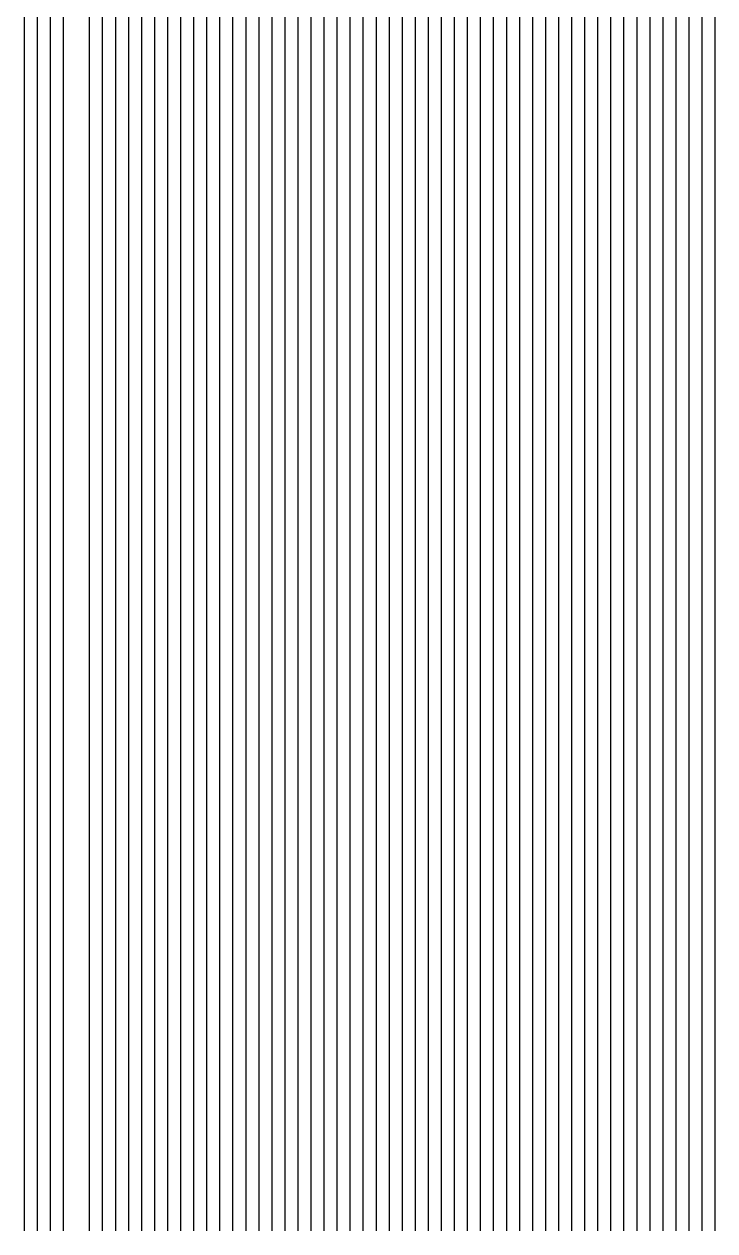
# Model space of a CAD drawing. Header units: millimetres. Extents: x -106 to 66, y -32 to 42.
# Drawn here: x -52.2 to -41.6, y -32.2 to -13.68 of the extents above; entities that cross this region are included whole.
import ezdxf

# ---------------------------------------------------------------- set-up
doc = ezdxf.new("R2010")
doc.units = ezdxf.units.MM
doc.layers.add('默认', color=18, linetype='Continuous', true_color=0x000000)

msp = doc.modelspace()

# ---------------------------------------------------------------- linework, layer by layer
at = {"layer": '默认'}
for points in [[(-49.4, 42.394), (-49.4, 6.867), (-49.4, -32.2)], [(-49.2, 42.394), (-49.2, -32.2)], [(-49, 42.394), (-49, -32.2)], [(-48.8, 42.394), (-48.8, -32.2)], [(-48.6, 42.394), (-48.6, -32.2)], [(-48.4, 42.394), (-48.4, -32.2)], [(-48.2, 42.394), (-48.2, -32.2)], [(-48, 42.394), (-48, -32.2)], [(-47.8, 42.394), (-47.8, -32.2)], [(-47.6, 42.394), (-47.6, -32.2)], [(-47.4, 42.394), (-47.4, -32.2)], [(-47.2, 42.394), (-47.2, -32.2)], [(-47, 42.394), (-47, -32.2)], [(-46.8, 42.394), (-46.8, -32.2)], [(-46.6, 42.394), (-46.6, -32.2)], [(-46.4, 42.394), (-46.4, -32.2)], [(-46.4, 42.394), (-46.4, -32.2)], [(-46.2, 42.394), (-46.2, -32.2)], [(-46.2, 42.394), (-46.2, -32.2)], [(-46, 42.394), (-46, -32.2)], [(-46, 42.394), (-46, -32.2)], [(-45.8, 42.394), (-45.8, -32.2)], [(-45.8, 42.394), (-45.8, -32.2)], [(-45.6, 42.394), (-45.6, -32.2)], [(-45.6, 42.394), (-45.6, -32.2)], [(-45.4, 42.394), (-45.4, -32.2)], [(-45.4, 42.394), (-45.4, -32.2)], [(-45.2, 42.394), (-45.2, -32.2)], [(-45.2, 42.394), (-45.2, -32.2)], [(-45, 42.394), (-45, -32.2)], [(-45, 42.394), (-45, -32.2)], [(-44.8, 42.394), (-44.8, -32.2)], [(-44.8, 42.394), (-44.8, -32.2)], [(-44.6, 42.394), (-44.6, -32.2)], [(-44.6, 42.394), (-44.6, -32.2)], [(-44.4, 42.394), (-44.4, -32.2)], [(-44.4, 42.394), (-44.4, -32.2)], [(-44.2, 42.394), (-44.2, -32.2)], [(-44.2, 42.394), (-44.2, -32.2)], [(-44, 42.394), (-44, -32.2)], [(-44, 42.394), (-44, -32.2)], [(-44, 42.394), (-44, -32.2)], [(-43.8, 42.394), (-43.8, -32.2)], [(-43.8, 42.394), (-43.8, -32.2)], [(-43.8, 42.394), (-43.8, -32.2)], [(-43.6, 42.394), (-43.6, -32.2)], [(-43.6, 42.394), (-43.6, -32.2)], [(-43.6, 42.394), (-43.6, -32.2)], [(-43.4, 42.394), (-43.4, -32.2)], [(-43.4, 42.394), (-43.4, -32.2)], [(-43.4, 42.394), (-43.4, -32.2)], [(-43.2, 42.394), (-43.2, -32.2)], [(-43.2, 42.394), (-43.2, -32.2)], [(-43.2, 42.394), (-43.2, -32.2)], [(-43, 42.394), (-43, -32.2)], [(-43, 42.394), (-43, -32.2)], [(-43, 42.394), (-43, -32.2)], [(-42.8, 42.394), (-42.8, -32.2)], [(-42.8, 42.394), (-42.8, -32.2)], [(-42.8, 42.394), (-42.8, -32.2)], [(-42.6, 42.394), (-42.6, -32.2)], [(-42.6, 42.394), (-42.6, -32.2)], [(-42.6, 42.394), (-42.6, -32.2)], [(-42.4, 42.394), (-42.4, -32.2)], [(-42.4, 42.394), (-42.4, -32.2)], [(-42.4, 42.394), (-42.4, -32.2)], [(-42.2, 42.394), (-42.2, -32.2)], [(-42.2, 42.394), (-42.2, -32.2)], [(-42.2, 42.394), (-42.2, -32.2)], [(-42, 42.394), (-42, -32.2)], [(-42, 42.394), (-42, -32.2)], [(-42, 42.394), (-42, -32.2)], [(-41.8, 42.394), (-41.8, -32.2)], [(-41.8, 42.394), (-41.8, -32.2)], [(-41.8, 42.394), (-41.8, -32.2)], [(-41.8, 42.394), (-41.8, -32.2)], [(-41.6, 42.394), (-41.6, -32.2)], [(-41.6, 42.394), (-41.6, -32.2)], [(-41.6, 42.394), (-41.6, -32.2)], [(-41.6, 42.394), (-41.6, -32.2)], [(-42, 6.485), (-42, -32.2)], [(-44.2, 6.295), (-44.2, -32.2)], [(-46.8, 5.432), (-46.8, -32.2)], [(-44.4, 5.465), (-44.4, -32.2)], [(-42.2, 5.536), (-42.2, -32.2)], [(-49.6, 4.975), (-49.6, -32.2)], [(-47, 4.951), (-47, -32.2)], [(-44.6, 4.951), (-44.6, -32.2)], [(-42.4, 4.907), (-42.4, -32.2)], [(-49.8, 4.539), (-49.8, -32.2)], [(-47.2, 4.553), (-47.2, -32.2)], [(-44.8, 4.497), (-44.8, -32.2)], [(-42.6, 4.338), (-42.6, -32.2)], [(-50, 4.195), (-50, -32.2)], [(-47.4, 4.189), (-47.4, -32.2)], [(-50.2, 3.894), (-50.2, -32.2)], [(-45, 4.067), (-45, -32.2)], [(-47.6, 3.844), (-47.6, -32.2)], [(-42.8, 3.81), (-42.8, -32.2)], [(-50.4, 3.63), (-50.4, -32.2)], [(-45.2, 3.655), (-45.2, -32.2)], [(-50.6, 3.398), (-50.6, -32.2)], [(-47.8, 3.507), (-47.8, -32.2)], [(-50.8, 3.184), (-50.8, -32.2)], [(-48, 3.178), (-48, -32.2)], [(-45.4, 3.263), (-45.4, -32.2)], [(-43, 3.325), (-43, -32.2)], [(-51, 2.976), (-51, -32.2)], [(-48.2, 2.857), (-48.2, -32.2)], [(-45.6, 2.89), (-45.6, -32.2)], [(-43.2, 2.877), (-43.2, -32.2)], [(-51.2, 2.769), (-51.2, -32.2)], [(-48.4, 2.545), (-48.4, -32.2)], [(-45.8, 2.534), (-45.8, -32.2)], [(-43.4, 2.461), (-43.4, -32.2)], [(-51.6, 2.362), (-51.6, -32.2)], [(-48.6, 2.24), (-48.6, -32.2)], [(-51.8, 2.163), (-51.8, -32.2)], [(-46, 2.193), (-46, -32.2)], [(-43.6, 2.07), (-43.6, -32.2)], [(-52, 1.969), (-52, -32.2)], [(-48.8, 1.943), (-48.8, -32.2)], [(-46.2, 1.866), (-46.2, -32.2)], [(-52.2, 1.781), (-52.2, -32.2)], [(-43.8, 1.702), (-43.8, -32.2)], [(-49, 1.651), (-49, -32.2)], [(-46.4, 1.552), (-46.4, -32.2)], [(-49.2, 1.366), (-49.2, -32.2)], [(-44, 1.353), (-44, -32.2)], [(-41.6, 1.451), (-41.6, -32.2)], [(-46.6, 1.249), (-46.6, -32.2)], [(-49.4, 1.087), (-49.4, -32.2)], [(-46.8, 0.955), (-46.8, -32.2)], [(-44.2, 1.021), (-44.2, -32.2)], [(-41.8, 1.065), (-41.8, -32.2)], [(-49.6, 0.815), (-49.6, -32.2)], [(-47, 0.671), (-47, -32.2)], [(-44.4, 0.704), (-44.4, -32.2)], [(-42, 0.703), (-42, -32.2)], [(-49.8, 0.549), (-49.8, -32.2)], [(-47.2, 0.396), (-47.2, -32.2)], [(-44.6, 0.401), (-44.6, -32.2)], [(-50, 0.29), (-50, -32.2)], [(-42.2, 0.363), (-42.2, -32.2)], [(-50.2, 0.038), (-50.2, -32.2)], [(-47.4, 0.128), (-47.4, -32.2)], [(-44.8, 0.109), (-44.8, -32.2)], [(-42.4, 0.041), (-42.4, -32.2)], [(-47.6, -0.133), (-47.6, -32.2)], [(-45, -0.171), (-45, -32.2)], [(-50.4, -0.203), (-50.4, -32.2)], [(-42.6, -0.265), (-42.6, -32.2)], [(-50.6, -0.425), (-50.6, -32.2)], [(-47.8, -0.388), (-47.8, -32.2)], [(-45.2, -0.442), (-45.2, -32.2)], [(-50.8, -0.623), (-50.8, -32.2)], [(-48, -0.636), (-48, -32.2)], [(-45.4, -0.705), (-45.4, -32.2)], [(-42.8, -0.556), (-42.8, -32.2)], [(-51, -0.809), (-51, -32.2)], [(-48.2, -0.879), (-48.2, -32.2)], [(-43, -0.835), (-43, -32.2)], [(-51.2, -0.983), (-51.2, -32.2)], [(-45.6, -0.959), (-45.6, -32.2)], [(-43.2, -1.102), (-43.2, -32.2)], [(-51.6, -1.29), (-51.6, -32.2)], [(-48.4, -1.118), (-48.4, -32.2)], [(-45.8, -1.205), (-45.8, -32.2)], [(-51.8, -1.424), (-51.8, -32.2)], [(-48.6, -1.351), (-48.6, -32.2)], [(-46, -1.445), (-46, -32.2)], [(-43.4, -1.359), (-43.4, -32.2)], [(-52.2, -1.662), (-52.2, -32.2)], [(-52, -1.548), (-52, -32.2)], [(-48.8, -1.581), (-48.8, -32.2)], [(-43.6, -1.607), (-43.6, -32.2)], [(-49, -1.808), (-49, -32.2)], [(-46.2, -1.678), (-46.2, -32.2)], [(-43.8, -1.846), (-43.8, -32.2)], [(-49.2, -2.031), (-49.2, -32.2)], [(-46.4, -1.906), (-46.4, -32.2)], [(-46.6, -2.128), (-46.6, -32.2)], [(-44, -2.077), (-44, -32.2)], [(-41.6, -2.088), (-41.6, -32.2)], [(-49.4, -2.251), (-49.4, -32.2)], [(-46.8, -2.344), (-46.8, -32.2)], [(-44.2, -2.301), (-44.2, -32.2)], [(-41.8, -2.323), (-41.8, -32.2)], [(-49.6, -2.468), (-49.6, -32.2)], [(-47, -2.557), (-47, -32.2)], [(-44.4, -2.518), (-44.4, -32.2)], [(-42, -2.548), (-42, -32.2)], [(-49.8, -2.684), (-49.8, -32.2)], [(-47.2, -2.764), (-47.2, -32.2)], [(-44.6, -2.729), (-44.6, -32.2)], [(-42.2, -2.765), (-42.2, -32.2)], [(-50, -2.899), (-50, -32.2)], [(-44.8, -2.934), (-44.8, -32.2)], [(-50.2, -3.115), (-50.2, -32.2)], [(-47.4, -2.968), (-47.4, -32.2)], [(-45, -3.133), (-45, -32.2)], [(-42.4, -2.974), (-42.4, -32.2)], [(-47.6, -3.168), (-47.6, -32.2)], [(-45.2, -3.328), (-45.2, -32.2)], [(-42.6, -3.177), (-42.6, -32.2)], [(-50.4, -3.335), (-50.4, -32.2)], [(-47.8, -3.364), (-47.8, -32.2)], [(-45.4, -3.518), (-45.4, -32.2)], [(-42.8, -3.374), (-42.8, -32.2)], [(-50.6, -3.568), (-50.6, -32.2)], [(-48, -3.557), (-48, -32.2)], [(-45.6, -3.703), (-45.6, -32.2)], [(-43, -3.565), (-43, -32.2)], [(-50.8, -3.824), (-50.8, -32.2)], [(-48.2, -3.747), (-48.2, -32.2)], [(-45.8, -3.885), (-45.8, -32.2)], [(-43.2, -3.752), (-43.2, -32.2)], [(-51, -4.073), (-51, -32.2)], [(-48.4, -3.935), (-48.4, -32.2)], [(-46, -4.063), (-46, -32.2)], [(-43.4, -3.934), (-43.4, -32.2)], [(-51.2, -4.246), (-51.2, -32.2)], [(-48.6, -4.12), (-48.6, -32.2)], [(-46.2, -4.238), (-46.2, -32.2)], [(-43.6, -4.112), (-43.6, -32.2)], [(-48.8, -4.303), (-48.8, -32.2)], [(-46.4, -4.41), (-46.4, -32.2)], [(-43.8, -4.285), (-43.8, -32.2)], [(-51.8, -4.622), (-51.8, -32.2)], [(-51.6, -4.509), (-51.6, -32.2)], [(-49, -4.485), (-49, -32.2)], [(-46.6, -4.579), (-46.6, -32.2)], [(-44.2, -4.623), (-44.2, -32.2)], [(-44, -4.456), (-44, -32.2)], [(-41.6, -4.471), (-41.6, -32.2)], [(-52, -4.728), (-52, -32.2)], [(-49.2, -4.665), (-49.2, -32.2)], [(-46.8, -4.746), (-46.8, -32.2)], [(-44.4, -4.786), (-44.4, -32.2)], [(-42, -4.814), (-42, -32.2)], [(-41.8, -4.645), (-41.8, -32.2)], [(-52.2, -4.828), (-52.2, -32.2)], [(-49.4, -4.844), (-49.4, -32.2)], [(-47, -4.91), (-47, -32.2)], [(-44.6, -4.947), (-44.6, -32.2)], [(-42.2, -4.979), (-42.2, -32.2)], [(-49.6, -5.022), (-49.6, -32.2)], [(-47.2, -5.072), (-47.2, -32.2)], [(-44.8, -5.106), (-44.8, -32.2)], [(-42.4, -5.141), (-42.4, -32.2)], [(-49.8, -5.201), (-49.8, -32.2)], [(-47.4, -5.233), (-47.4, -32.2)], [(-45, -5.262), (-45, -32.2)], [(-42.6, -5.3), (-42.6, -32.2)], [(-50, -5.38), (-50, -32.2)], [(-47.8, -5.549), (-47.8, -32.2)], [(-47.6, -5.392), (-47.6, -32.2)], [(-45.2, -5.415), (-45.2, -32.2)], [(-42.8, -5.456), (-42.8, -32.2)], [(-50.2, -5.56), (-50.2, -32.2)], [(-48, -5.706), (-48, -32.2)], [(-45.6, -5.716), (-45.6, -32.2)], [(-45.4, -5.567), (-45.4, -32.2)], [(-43, -5.609), (-43, -32.2)], [(-50.4, -5.743), (-50.4, -32.2)], [(-48.2, -5.861), (-48.2, -32.2)], [(-45.8, -5.864), (-45.8, -32.2)], [(-43.4, -5.907), (-43.4, -32.2)], [(-43.2, -5.759), (-43.2, -32.2)], [(-50.6, -5.929), (-50.6, -32.2)], [(-48.4, -6.015), (-48.4, -32.2)], [(-46, -6.01), (-46, -32.2)], [(-43.6, -6.053), (-43.6, -32.2)], [(-50.8, -6.12), (-50.8, -32.2)], [(-48.6, -6.169), (-48.6, -32.2)], [(-46.2, -6.154), (-46.2, -32.2)], [(-43.8, -6.196), (-43.8, -32.2)], [(-51, -6.321), (-51, -32.2)], [(-49, -6.474), (-49, -32.2)], [(-48.8, -6.322), (-48.8, -32.2)], [(-46.6, -6.439), (-46.6, -32.2)], [(-46.4, -6.297), (-46.4, -32.2)], [(-44.2, -6.477), (-44.2, -32.2)], [(-44, -6.337), (-44, -32.2)], [(-41.6, -6.432), (-41.6, -32.2)], [(-51.2, -6.54), (-51.2, -32.2)], [(-49.2, -6.627), (-49.2, -32.2)], [(-46.8, -6.579), (-46.8, -32.2)], [(-44.4, -6.614), (-44.4, -32.2)], [(-41.8, -6.576), (-41.8, -32.2)], [(-49.4, -6.78), (-49.4, -32.2)], [(-47, -6.719), (-47, -32.2)], [(-44.6, -6.75), (-44.6, -32.2)], [(-42, -6.718), (-42, -32.2)], [(-51.6, -7.026), (-51.6, -32.2)], [(-49.6, -6.934), (-49.6, -32.2)], [(-47.4, -6.995), (-47.4, -32.2)], [(-47.2, -6.857), (-47.2, -32.2)], [(-45, -7.017), (-45, -32.2)], [(-44.8, -6.884), (-44.8, -32.2)], [(-42.4, -6.994), (-42.4, -32.2)], [(-42.2, -6.857), (-42.2, -32.2)], [(-51.8, -7.221), (-51.8, -32.2)], [(-49.8, -7.089), (-49.8, -32.2)], [(-47.6, -7.131), (-47.6, -32.2)], [(-45.2, -7.149), (-45.2, -32.2)], [(-42.6, -7.129), (-42.6, -32.2)], [(-52, -7.383), (-52, -32.2)], [(-50.2, -7.404), (-50.2, -32.2)], [(-50, -7.245), (-50, -32.2)], [(-48, -7.403), (-48, -32.2)], [(-47.8, -7.267), (-47.8, -32.2)], [(-45.6, -7.408), (-45.6, -32.2)], [(-45.4, -7.279), (-45.4, -32.2)], [(-43, -7.394), (-43, -32.2)], [(-42.8, -7.262), (-42.8, -32.2)], [(-52.2, -7.527), (-52.2, -32.2)], [(-50.4, -7.565), (-50.4, -32.2)], [(-48.2, -7.538), (-48.2, -32.2)], [(-45.8, -7.535), (-45.8, -32.2)], [(-43.2, -7.524), (-43.2, -32.2)], [(-50.6, -7.729), (-50.6, -32.2)], [(-48.4, -7.673), (-48.4, -32.2)], [(-46, -7.662), (-46, -32.2)], [(-43.6, -7.779), (-43.6, -32.2)], [(-43.4, -7.652), (-43.4, -32.2)], [(-50.8, -7.897), (-50.8, -32.2)], [(-48.8, -7.941), (-48.8, -32.2)], [(-48.6, -7.807), (-48.6, -32.2)], [(-46.4, -7.913), (-46.4, -32.2)], [(-46.2, -7.788), (-46.2, -32.2)], [(-43.8, -7.904), (-43.8, -32.2)], [(-51, -8.069), (-51, -32.2)], [(-49, -8.076), (-49, -32.2)], [(-46.6, -8.037), (-46.6, -32.2)], [(-44, -8.029), (-44, -32.2)], [(-51.2, -8.248), (-51.2, -32.2)], [(-49.2, -8.21), (-49.2, -32.2)], [(-47, -8.283), (-47, -32.2)], [(-46.8, -8.161), (-46.8, -32.2)], [(-44.4, -8.275), (-44.4, -32.2)], [(-44.2, -8.152), (-44.2, -32.2)], [(-41.6, -8.252), (-41.6, -32.2)], [(-49.6, -8.481), (-49.6, -32.2)], [(-49.4, -8.345), (-49.4, -32.2)], [(-47.2, -8.406), (-47.2, -32.2)], [(-44.8, -8.518), (-44.8, -32.2)], [(-44.6, -8.397), (-44.6, -32.2)], [(-42, -8.512), (-42, -32.2)], [(-41.8, -8.382), (-41.8, -32.2)], [(-51.6, -8.629), (-51.6, -32.2)], [(-49.8, -8.617), (-49.8, -32.2)], [(-47.6, -8.649), (-47.6, -32.2)], [(-47.4, -8.527), (-47.4, -32.2)], [(-45, -8.639), (-45, -32.2)], [(-42.2, -8.641), (-42.2, -32.2)], [(-51.8, -8.832), (-51.8, -32.2)], [(-50, -8.755), (-50, -32.2)], [(-47.8, -8.77), (-47.8, -32.2)], [(-45.4, -8.881), (-45.4, -32.2)], [(-45.2, -8.76), (-45.2, -32.2)], [(-42.4, -8.77), (-42.4, -32.2)], [(-52, -9.046), (-52, -32.2)], [(-50.4, -9.035), (-50.4, -32.2)], [(-50.2, -8.894), (-50.2, -32.2)], [(-48.2, -9.011), (-48.2, -32.2)], [(-48, -8.89), (-48, -32.2)], [(-45.6, -9.002), (-45.6, -32.2)], [(-42.8, -9.029), (-42.8, -32.2)], [(-42.6, -8.899), (-42.6, -32.2)], [(-50.6, -9.18), (-50.6, -32.2)], [(-48.6, -9.254), (-48.6, -32.2)], [(-48.4, -9.132), (-48.4, -32.2)], [(-46, -9.247), (-46, -32.2)], [(-45.8, -9.124), (-45.8, -32.2)], [(-43, -9.159), (-43, -32.2)], [(-52.2, -9.267), (-52.2, -32.2)], [(-50.8, -9.327), (-50.8, -32.2)], [(-48.8, -9.376), (-48.8, -32.2)], [(-46.2, -9.371), (-46.2, -32.2)], [(-43.4, -9.422), (-43.4, -32.2)], [(-43.2, -9.29), (-43.2, -32.2)], [(-51, -9.48), (-51, -32.2)], [(-49.2, -9.626), (-49.2, -32.2)], [(-49, -9.5), (-49, -32.2)], [(-46.6, -9.623), (-46.6, -32.2)], [(-46.4, -9.496), (-46.4, -32.2)], [(-43.6, -9.556), (-43.6, -32.2)], [(-51.2, -9.639), (-51.2, -32.2)], [(-49.4, -9.754), (-49.4, -32.2)], [(-46.8, -9.753), (-46.8, -32.2)], [(-43.8, -9.692), (-43.8, -32.2)], [(-51.6, -9.981), (-51.6, -32.2)], [(-49.6, -9.885), (-49.6, -32.2)], [(-47, -9.884), (-47, -32.2)], [(-44.2, -9.968), (-44.2, -32.2)], [(-44, -9.829), (-44, -32.2)], [(-51.8, -10.169), (-51.8, -32.2)], [(-50, -10.158), (-50, -32.2)], [(-49.8, -10.019), (-49.8, -32.2)], [(-47.4, -10.155), (-47.4, -32.2)], [(-47.2, -10.018), (-47.2, -32.2)], [(-44.4, -10.108), (-44.4, -32.2)], [(-52, -10.372), (-52, -32.2)], [(-50.2, -10.302), (-50.2, -32.2)], [(-47.6, -10.294), (-47.6, -32.2)], [(-44.6, -10.25), (-44.6, -32.2)], [(-41.6, -10.268), (-41.6, -32.2)], [(-50.4, -10.45), (-50.4, -32.2)], [(-47.8, -10.436), (-47.8, -32.2)], [(-45, -10.535), (-45, -32.2)], [(-44.8, -10.392), (-44.8, -32.2)], [(-42, -10.551), (-42, -32.2)], [(-41.8, -10.41), (-41.8, -32.2)], [(-52.2, -10.59), (-52.2, -32.2)], [(-50.6, -10.603), (-50.6, -32.2)], [(-48.2, -10.726), (-48.2, -32.2)], [(-48, -10.58), (-48, -32.2)], [(-45.2, -10.679), (-45.2, -32.2)], [(-42.2, -10.692), (-42.2, -32.2)], [(-51, -10.925), (-51, -32.2)], [(-50.8, -10.761), (-50.8, -32.2)], [(-48.4, -10.875), (-48.4, -32.2)], [(-45.4, -10.822), (-45.4, -32.2)], [(-42.4, -10.833), (-42.4, -32.2)], [(-51.2, -11.096), (-51.2, -32.2)], [(-48.6, -11.024), (-48.6, -32.2)], [(-45.8, -11.11), (-45.8, -32.2)], [(-45.6, -10.966), (-45.6, -32.2)], [(-42.6, -10.973), (-42.6, -32.2)], [(-48.8, -11.175), (-48.8, -32.2)], [(-46, -11.254), (-46, -32.2)], [(-43, -11.253), (-43, -32.2)], [(-42.8, -11.113), (-42.8, -32.2)], [(-51.6, -11.459), (-51.6, -32.2)], [(-49.2, -11.481), (-49.2, -32.2)], [(-49, -11.328), (-49, -32.2)], [(-46.2, -11.398), (-46.2, -32.2)], [(-43.2, -11.392), (-43.2, -32.2)], [(-51.8, -11.654), (-51.8, -32.2)], [(-49.4, -11.635), (-49.4, -32.2)], [(-46.4, -11.541), (-46.4, -32.2)], [(-43.4, -11.531), (-43.4, -32.2)], [(-49.6, -11.789), (-49.6, -32.2)], [(-46.8, -11.829), (-46.8, -32.2)], [(-46.6, -11.685), (-46.6, -32.2)], [(-43.8, -11.808), (-43.8, -32.2)], [(-43.6, -11.67), (-43.6, -32.2)], [(-52, -11.858), (-52, -32.2)], [(-49.8, -11.945), (-49.8, -32.2)], [(-47, -11.973), (-47, -32.2)], [(-44, -11.946), (-44, -32.2)], [(-52.2, -12.074), (-52.2, -32.2)], [(-50, -12.102), (-50, -32.2)], [(-47.2, -12.117), (-47.2, -32.2)], [(-44.4, -12.221), (-44.4, -32.2)], [(-44.2, -12.084), (-44.2, -32.2)], [(-50.2, -12.259), (-50.2, -32.2)], [(-47.6, -12.404), (-47.6, -32.2)], [(-47.4, -12.26), (-47.4, -32.2)], [(-44.6, -12.357), (-44.6, -32.2)], [(-41.6, -12.313), (-41.6, -32.2)], [(-50.6, -12.579), (-50.6, -32.2)], [(-50.4, -12.418), (-50.4, -32.2)], [(-47.8, -12.548), (-47.8, -32.2)], [(-44.8, -12.493), (-44.8, -32.2)], [(-42, -12.569), (-42, -32.2)], [(-41.8, -12.442), (-41.8, -32.2)], [(-50.8, -12.743), (-50.8, -32.2)], [(-48, -12.692), (-48, -32.2)], [(-45.2, -12.765), (-45.2, -32.2)], [(-45, -12.629), (-45, -32.2)], [(-42.2, -12.697), (-42.2, -32.2)], [(-51, -12.909), (-51, -32.2)], [(-48.2, -12.836), (-48.2, -32.2)], [(-45.4, -12.899), (-45.4, -32.2)], [(-42.6, -12.95), (-42.6, -32.2)], [(-42.4, -12.824), (-42.4, -32.2)], [(-51.2, -13.08), (-51.2, -32.2)], [(-48.6, -13.124), (-48.6, -32.2)], [(-48.4, -12.98), (-48.4, -32.2)], [(-45.6, -13.034), (-45.6, -32.2)], [(-42.8, -13.076), (-42.8, -32.2)], [(-48.8, -13.269), (-48.8, -32.2)], [(-46, -13.303), (-46, -32.2)], [(-45.8, -13.169), (-45.8, -32.2)], [(-43.2, -13.327), (-43.2, -32.2)], [(-43, -13.201), (-43, -32.2)], [(-51.6, -13.433), (-51.6, -32.2)], [(-49, -13.413), (-49, -32.2)], [(-46.2, -13.437), (-46.2, -32.2)], [(-43.4, -13.451), (-43.4, -32.2)], [(-51.8, -13.618), (-51.8, -32.2)], [(-49.4, -13.704), (-49.4, -32.2)], [(-49.2, -13.558), (-49.2, -32.2)], [(-46.6, -13.705), (-46.6, -32.2)], [(-46.4, -13.571), (-46.4, -32.2)], [(-43.8, -13.701), (-43.8, -32.2)], [(-43.6, -13.576), (-43.6, -32.2)], [(-52, -13.811), (-52, -32.2)], [(-49.6, -13.85), (-49.6, -32.2)], [(-46.8, -13.839), (-46.8, -32.2)], [(-44, -13.825), (-44, -32.2)], [(-52.2, -14.013), (-52.2, -32.2)], [(-49.8, -13.997), (-49.8, -32.2)], [(-47, -13.972), (-47, -32.2)], [(-44.4, -14.074), (-44.4, -32.2)], [(-44.2, -13.949), (-44.2, -32.2)], [(-41.6, -13.989), (-41.6, -32.2)], [(-50, -14.145), (-50, -32.2)], [(-47.4, -14.24), (-47.4, -32.2)], [(-47.2, -14.106), (-47.2, -32.2)], [(-44.6, -14.198), (-44.6, -32.2)], [(-42, -14.218), (-42, -32.2)], [(-41.8, -14.104), (-41.8, -32.2)], [(-50.4, -14.446), (-50.4, -32.2)], [(-50.2, -14.295), (-50.2, -32.2)], [(-47.6, -14.374), (-47.6, -32.2)], [(-44.8, -14.322), (-44.8, -32.2)], [(-42.2, -14.333), (-42.2, -32.2)], [(-50.6, -14.598), (-50.6, -32.2)], [(-47.8, -14.509), (-47.8, -32.2)], [(-45.2, -14.571), (-45.2, -32.2)], [(-45, -14.447), (-45, -32.2)], [(-42.6, -14.562), (-42.6, -32.2)], [(-42.4, -14.447), (-42.4, -32.2)], [(-50.8, -14.753), (-50.8, -32.2)], [(-48.2, -14.778), (-48.2, -32.2)], [(-48, -14.643), (-48, -32.2)], [(-45.4, -14.696), (-45.4, -32.2)], [(-43, -14.791), (-43, -32.2)], [(-42.8, -14.676), (-42.8, -32.2)], [(-51, -14.91), (-51, -32.2)], [(-48.4, -14.913), (-48.4, -32.2)], [(-45.8, -14.946), (-45.8, -32.2)], [(-45.6, -14.821), (-45.6, -32.2)], [(-43.2, -14.906), (-43.2, -32.2)], [(-51.2, -15.07), (-51.2, -32.2)], [(-48.8, -15.182), (-48.8, -32.2)], [(-48.6, -15.047), (-48.6, -32.2)], [(-46, -15.071), (-46, -32.2)], [(-43.6, -15.137), (-43.6, -32.2)], [(-43.4, -15.022), (-43.4, -32.2)], [(-49, -15.317), (-49, -32.2)], [(-46.4, -15.322), (-46.4, -32.2)], [(-46.2, -15.197), (-46.2, -32.2)], [(-44, -15.369), (-44, -32.2)], [(-43.8, -15.253), (-43.8, -32.2)], [(-41.6, -15.314), (-41.6, -32.2)], [(-51.6, -15.417), (-51.6, -32.2)], [(-49.2, -15.452), (-49.2, -32.2)], [(-46.6, -15.448), (-46.6, -32.2)], [(-44.2, -15.485), (-44.2, -32.2)], [(-42, -15.528), (-42, -32.2)], [(-41.8, -15.42), (-41.8, -32.2)], [(-51.8, -15.614), (-51.8, -32.2)], [(-49.6, -15.72), (-49.6, -32.2)], [(-49.4, -15.586), (-49.4, -32.2)], [(-47, -15.701), (-47, -32.2)], [(-46.8, -15.574), (-46.8, -32.2)], [(-44.6, -15.719), (-44.6, -32.2)], [(-44.4, -15.602), (-44.4, -32.2)], [(-42.2, -15.635), (-42.2, -32.2)], [(-52, -15.835), (-52, -32.2)], [(-49.8, -15.852), (-49.8, -32.2)], [(-47.2, -15.827), (-47.2, -32.2)], [(-44.8, -15.837), (-44.8, -32.2)], [(-42.6, -15.851), (-42.6, -32.2)], [(-42.4, -15.743), (-42.4, -32.2)], [(-52.2, -16.067), (-52.2, -32.2)], [(-50, -15.984), (-50, -32.2)], [(-47.6, -16.08), (-47.6, -32.2)], [(-47.4, -15.953), (-47.4, -32.2)], [(-45.2, -16.073), (-45.2, -32.2)], [(-45, -15.954), (-45, -32.2)], [(-43, -16.069), (-43, -32.2)], [(-42.8, -15.96), (-42.8, -32.2)], [(-50.4, -16.253), (-50.4, -32.2)], [(-50.2, -16.117), (-50.2, -32.2)], [(-47.8, -16.205), (-47.8, -32.2)], [(-45.4, -16.191), (-45.4, -32.2)], [(-43.4, -16.288), (-43.4, -32.2)], [(-43.2, -16.179), (-43.2, -32.2)], [(-50.6, -16.396), (-50.6, -32.2)], [(-48.2, -16.454), (-48.2, -32.2)], [(-48, -16.33), (-48, -32.2)], [(-45.8, -16.429), (-45.8, -32.2)], [(-45.6, -16.31), (-45.6, -32.2)], [(-43.6, -16.399), (-43.6, -32.2)], [(-41.8, -16.45), (-41.8, -32.2)], [(-41.6, -16.347), (-41.6, -32.2)], [(-50.8, -16.556), (-50.8, -32.2)], [(-48.4, -16.576), (-48.4, -32.2)], [(-46, -16.549), (-46, -32.2)], [(-44, -16.62), (-44, -32.2)], [(-43.8, -16.509), (-43.8, -32.2)], [(-42.2, -16.657), (-42.2, -32.2)], [(-42, -16.553), (-42, -32.2)], [(-51, -16.751), (-51, -32.2)], [(-48.8, -16.81), (-48.8, -32.2)], [(-48.6, -16.694), (-48.6, -32.2)], [(-46.4, -16.789), (-46.4, -32.2)], [(-46.2, -16.669), (-46.2, -32.2)], [(-44.4, -16.843), (-44.4, -32.2)], [(-44.2, -16.731), (-44.2, -32.2)], [(-42.4, -16.761), (-42.4, -32.2)], [(-51.2, -16.985), (-51.2, -32.2)], [(-49.2, -17.033), (-49.2, -32.2)], [(-49, -16.922), (-49, -32.2)], [(-46.8, -17.028), (-46.8, -32.2)], [(-46.6, -16.909), (-46.6, -32.2)], [(-44.6, -16.955), (-44.6, -32.2)], [(-42.8, -16.969), (-42.8, -32.2)], [(-42.6, -16.865), (-42.6, -32.2)], [(-41.6, -17.008), (-41.6, -32.2)], [(-49.4, -17.146), (-49.4, -32.2)], [(-47, -17.146), (-47, -32.2)], [(-45, -17.18), (-45, -32.2)], [(-44.8, -17.067), (-44.8, -32.2)], [(-43.2, -17.179), (-43.2, -32.2)], [(-43, -17.074), (-43, -32.2)], [(-42, -17.179), (-42, -32.2)], [(-41.8, -17.092), (-41.8, -32.2)], [(-41.6, -17.126), (-41.6, -32.2)], [(-49.8, -17.395), (-49.8, -32.2)], [(-49.6, -17.263), (-49.6, -32.2)], [(-47.4, -17.375), (-47.4, -32.2)], [(-47.2, -17.262), (-47.2, -32.2)], [(-45.4, -17.405), (-45.4, -32.2)], [(-45.2, -17.292), (-45.2, -32.2)], [(-43.6, -17.389), (-43.6, -32.2)], [(-43.4, -17.284), (-43.4, -32.2)], [(-42.4, -17.361), (-42.4, -32.2)], [(-42.2, -17.268), (-42.2, -32.2)], [(-42, -17.325), (-42, -32.2)], [(-41.8, -17.225), (-41.8, -32.2)], [(-51.6, -17.46), (-51.6, -32.2)], [(-50, -17.557), (-50, -32.2)], [(-47.8, -17.585), (-47.8, -32.2)], [(-47.6, -17.483), (-47.6, -32.2)], [(-45.6, -17.517), (-45.6, -32.2)], [(-43.8, -17.494), (-43.8, -32.2)], [(-42.8, -17.558), (-42.8, -32.2)], [(-42.6, -17.457), (-42.6, -32.2)], [(-42.4, -17.524), (-42.4, -32.2)], [(-42.2, -17.425), (-42.2, -32.2)], [(-51.8, -17.671), (-51.8, -32.2)], [(-50.2, -17.768), (-50.2, -32.2)], [(-48.2, -17.779), (-48.2, -32.2)], [(-48, -17.683), (-48, -32.2)], [(-46, -17.74), (-46, -32.2)], [(-45.8, -17.629), (-45.8, -32.2)], [(-44.2, -17.704), (-44.2, -32.2)], [(-44, -17.599), (-44, -32.2)], [(-43.2, -17.773), (-43.2, -32.2)], [(-43, -17.663), (-43, -32.2)], [(-42.8, -17.723), (-42.8, -32.2)], [(-42.6, -17.624), (-42.6, -32.2)], [(-41.8, -17.758), (-41.8, -32.2)], [(-41.8, -17.759), (-41.8, -32.2)], [(-41.6, -17.662), (-41.6, -32.2)], [(-41.6, -17.666), (-41.6, -32.2)], [(-52, -17.865), (-52, -32.2)], [(-48.4, -17.876), (-48.4, -32.2)], [(-46.4, -17.955), (-46.4, -32.2)], [(-46.2, -17.849), (-46.2, -32.2)], [(-44.6, -17.911), (-44.6, -32.2)], [(-44.4, -17.808), (-44.4, -32.2)], [(-43.4, -17.89), (-43.4, -32.2)], [(-43.2, -17.921), (-43.2, -32.2)], [(-43, -17.823), (-43, -32.2)], [(-42.2, -17.949), (-42.2, -32.2)], [(-42.2, -17.952), (-42.2, -32.2)], [(-42, -17.854), (-42, -32.2)], [(-42, -17.854), (-42, -32.2)], [(-41.6, -17.951), (-41.6, -32.2)], [(-52.2, -18.047), (-52.2, -32.2)], [(-50.4, -18.025), (-50.4, -32.2)], [(-48.8, -18.091), (-48.8, -32.2)], [(-48.6, -17.978), (-48.6, -32.2)], [(-46.6, -18.057), (-46.6, -32.2)], [(-45, -18.115), (-45, -32.2)], [(-44.8, -18.014), (-44.8, -32.2)], [(-43.6, -18.016), (-43.6, -32.2)], [(-43.6, -18.117), (-43.6, -32.2)], [(-43.4, -18.019), (-43.4, -32.2)], [(-42.6, -18.141), (-42.6, -32.2)], [(-42.4, -18.045), (-42.4, -32.2)], [(-42.4, -18.053), (-42.4, -32.2)], [(-42, -18.141), (-42, -32.2)], [(-41.8, -18.046), (-41.8, -32.2)], [(-41.8, -18.068), (-41.8, -32.2)], [(-41.6, -17.972), (-41.6, -32.2)], [(-50.6, -18.29), (-50.6, -32.2)], [(-49, -18.227), (-49, -32.2)], [(-47.2, -18.334), (-47.2, -32.2)], [(-47, -18.244), (-47, -32.2)], [(-46.8, -18.153), (-46.8, -32.2)], [(-45.4, -18.313), (-45.4, -32.2)], [(-45.2, -18.215), (-45.2, -32.2)], [(-44, -18.302), (-44, -32.2)], [(-44, -18.31), (-44, -32.2)], [(-43.8, -18.153), (-43.8, -32.2)], [(-43.8, -18.214), (-43.8, -32.2)], [(-43, -18.331), (-43, -32.2)], [(-42.8, -18.236), (-42.8, -32.2)], [(-42.8, -18.264), (-42.8, -32.2)], [(-42.6, -18.157), (-42.6, -32.2)], [(-42.4, -18.334), (-42.4, -32.2)], [(-42.2, -18.237), (-42.2, -32.2)], [(-42.2, -18.264), (-42.2, -32.2)], [(-42, -18.165), (-42, -32.2)], [(-49.2, -18.406), (-49.2, -32.2)], [(-47.4, -18.425), (-47.4, -32.2)], [(-45.8, -18.506), (-45.8, -32.2)], [(-45.6, -18.41), (-45.6, -32.2)], [(-44.4, -18.501), (-44.4, -32.2)], [(-44.2, -18.406), (-44.2, -32.2)], [(-44.2, -18.467), (-44.2, -32.2)], [(-43.2, -18.426), (-43.2, -32.2)], [(-43.2, -18.492), (-43.2, -32.2)], [(-43, -18.376), (-43, -32.2)], [(-42.6, -18.43), (-42.6, -32.2)], [(-42.6, -18.467), (-42.6, -32.2)], [(-42.4, -18.364), (-42.4, -32.2)], [(-50.8, -18.538), (-50.8, -32.2)], [(-49.4, -18.64), (-49.4, -32.2)], [(-47.8, -18.626), (-47.8, -32.2)], [(-47.6, -18.521), (-47.6, -32.2)], [(-46.2, -18.693), (-46.2, -32.2)], [(-46, -18.599), (-46, -32.2)], [(-44.8, -18.689), (-44.8, -32.2)], [(-44.6, -18.595), (-44.6, -32.2)], [(-44.4, -18.657), (-44.4, -32.2)], [(-43.6, -18.615), (-43.6, -32.2)], [(-43.4, -18.521), (-43.4, -32.2)], [(-43.4, -18.613), (-43.4, -32.2)], [(-43, -18.625), (-43, -32.2)], [(-43, -18.679), (-43, -32.2)], [(-42.8, -18.528), (-42.8, -32.2)], [(-42.8, -18.572), (-42.8, -32.2)], [(-51, -18.762), (-51, -32.2)], [(-48, -18.747), (-48, -32.2)], [(-46.6, -18.885), (-46.6, -32.2)], [(-46.4, -18.787), (-46.4, -32.2)], [(-45.2, -18.877), (-45.2, -32.2)], [(-45, -18.783), (-45, -32.2)], [(-44.6, -18.883), (-44.6, -32.2)], [(-44, -18.803), (-44, -32.2)], [(-43.8, -18.709), (-43.8, -32.2)], [(-43.8, -18.873), (-43.8, -32.2)], [(-43.6, -18.74), (-43.6, -32.2)], [(-43.4, -18.822), (-43.4, -32.2)], [(-43.2, -18.723), (-43.2, -32.2)], [(-43.2, -18.789), (-43.2, -32.2)], [(-51.2, -18.969), (-51.2, -32.2)], [(-49.6, -18.916), (-49.6, -32.2)], [(-48.2, -18.897), (-48.2, -32.2)], [(-46.8, -18.989), (-46.8, -32.2)], [(-45.6, -19.07), (-45.6, -32.2)], [(-45.4, -18.972), (-45.4, -32.2)], [(-44.4, -18.991), (-44.4, -32.2)], [(-44.2, -18.897), (-44.2, -32.2)], [(-44, -19.014), (-44, -32.2)], [(-43.8, -19.021), (-43.8, -32.2)], [(-43.6, -18.921), (-43.6, -32.2)], [(-43.6, -19.014), (-43.6, -32.2)], [(-43.4, -18.9), (-43.4, -32.2)], [(-49.8, -19.2), (-49.8, -32.2)], [(-48.4, -19.094), (-48.4, -32.2)], [(-47.2, -19.237), (-47.2, -32.2)], [(-47, -19.104), (-47, -32.2)], [(-45.8, -19.173), (-45.8, -32.2)], [(-44.8, -19.144), (-44.8, -32.2)], [(-44.8, -19.187), (-44.8, -32.2)], [(-44.6, -19.087), (-44.6, -32.2)], [(-44.2, -19.163), (-44.2, -32.2)], [(-44.2, -19.226), (-44.2, -32.2)], [(-44, -19.122), (-44, -32.2)], [(-44, -19.261), (-44, -32.2)], [(-43.8, -19.133), (-43.8, -32.2)], [(-51.6, -19.344), (-51.6, -32.2)], [(-48.6, -19.342), (-48.6, -32.2)], [(-47.4, -19.4), (-47.4, -32.2)], [(-46.2, -19.404), (-46.2, -32.2)], [(-46, -19.283), (-46, -32.2)], [(-45.2, -19.401), (-45.2, -32.2)], [(-45, -19.29), (-45, -32.2)], [(-44.4, -19.335), (-44.4, -32.2)], [(-44.4, -19.349), (-44.4, -32.2)], [(-44.2, -19.387), (-44.2, -32.2)], [(-51.8, -19.516), (-51.8, -32.2)], [(-50, -19.467), (-50, -32.2)], [(-48.8, -19.627), (-48.8, -32.2)], [(-47.6, -19.605), (-47.6, -32.2)], [(-46.4, -19.543), (-46.4, -32.2)], [(-45.4, -19.523), (-45.4, -32.2)], [(-45, -19.447), (-45, -32.2)], [(-44.8, -19.575), (-44.8, -32.2)], [(-44.6, -19.45), (-44.6, -32.2)], [(-44.6, -19.603), (-44.6, -32.2)], [(-44.4, -19.516), (-44.4, -32.2)], [(-52, -19.679), (-52, -32.2)], [(-50.2, -19.709), (-50.2, -32.2)], [(-46.6, -19.711), (-46.6, -32.2)], [(-45.6, -19.661), (-45.6, -32.2)], [(-45.2, -19.795), (-45.2, -32.2)], [(-45, -19.721), (-45, -32.2)], [(-44.6, -19.668), (-44.6, -32.2)], [(-52.2, -19.836), (-52.2, -32.2)], [(-50.4, -19.932), (-50.4, -32.2)], [(-49, -19.922), (-49, -32.2)], [(-47.8, -19.854), (-47.8, -32.2)], [(-46.8, -19.917), (-46.8, -32.2)], [(-45.8, -19.823), (-45.8, -32.2)], [(-45.2, -19.897), (-45.2, -32.2)], [(-44.8, -19.879), (-44.8, -32.2)], [(-44.8, -19.905), (-44.8, -32.2)], [(-50.6, -20.139), (-50.6, -32.2)], [(-48, -20.136), (-48, -32.2)], [(-47, -20.163), (-47, -32.2)], [(-46, -20.02), (-46, -32.2)], [(-45.4, -20.114), (-45.4, -32.2)], [(-45.4, -20.183), (-45.4, -32.2)], [(-45, -20.158), (-45, -32.2)], [(-45, -20.168), (-45, -32.2)], [(-50.8, -20.333), (-50.8, -32.2)], [(-49.2, -20.204), (-49.2, -32.2)], [(-46.2, -20.254), (-46.2, -32.2)], [(-45.6, -20.364), (-45.6, -32.2)], [(-51, -20.517), (-51, -32.2)], [(-49.4, -20.464), (-49.4, -32.2)], [(-48.2, -20.431), (-48.2, -32.2)], [(-47.2, -20.441), (-47.2, -32.2)], [(-46.4, -20.523), (-46.4, -32.2)], [(-45.2, -20.427), (-45.2, -32.2)], [(-45.2, -20.483), (-45.2, -32.2)], [(-51.2, -20.69), (-51.2, -32.2)], [(-49.6, -20.704), (-49.6, -32.2)], [(-48.4, -20.722), (-48.4, -32.2)], [(-47.4, -20.733), (-47.4, -32.2)], [(-45.8, -20.643), (-45.8, -32.2)], [(-45.6, -20.598), (-45.6, -32.2)], [(-45.4, -20.712), (-45.4, -32.2)], [(-49.8, -20.927), (-49.8, -32.2)], [(-46.6, -20.814), (-46.6, -32.2)], [(-45.4, -20.81), (-45.4, -32.2)], [(-51.6, -21.013), (-51.6, -32.2)], [(-48.6, -20.996), (-48.6, -32.2)], [(-47.6, -21.025), (-47.6, -32.2)], [(-46.8, -21.11), (-46.8, -32.2)], [(-46, -20.936), (-46, -32.2)], [(-45.8, -21.026), (-45.8, -32.2)], [(-45.6, -21.004), (-45.6, -32.2)], [(-51.8, -21.164), (-51.8, -32.2)], [(-50, -21.135), (-50, -32.2)], [(-48.8, -21.252), (-48.8, -32.2)], [(-46.2, -21.232), (-46.2, -32.2)], [(-45.6, -21.145), (-45.6, -32.2)], [(-52.2, -21.448), (-52.2, -32.2)], [(-52, -21.309), (-52, -32.2)], [(-50.2, -21.331), (-50.2, -32.2)], [(-47.8, -21.308), (-47.8, -32.2)], [(-47, -21.399), (-47, -32.2)], [(-46, -21.451), (-46, -32.2)], [(-45.8, -21.302), (-45.8, -32.2)], [(-45.8, -21.483), (-45.8, -32.2)], [(-50.4, -21.517), (-50.4, -32.2)], [(-49, -21.49), (-49, -32.2)], [(-48, -21.576), (-48, -32.2)], [(-46.4, -21.522), (-46.4, -32.2)], [(-46, -21.598), (-46, -32.2)], [(-50.6, -21.694), (-50.6, -32.2)], [(-49.2, -21.714), (-49.2, -32.2)], [(-48.2, -21.829), (-48.2, -32.2)], [(-47.2, -21.677), (-47.2, -32.2)], [(-46.6, -21.802), (-46.6, -32.2)], [(-46, -21.817), (-46, -32.2)], [(-51, -22.022), (-51, -32.2)], [(-50.8, -21.862), (-50.8, -32.2)], [(-49.4, -21.924), (-49.4, -32.2)], [(-47.4, -21.941), (-47.4, -32.2)], [(-46.2, -21.863), (-46.2, -32.2)], [(-46.2, -21.888), (-46.2, -32.2)], [(-51.2, -22.176), (-51.2, -32.2)], [(-49.6, -22.124), (-49.6, -32.2)], [(-48.4, -22.067), (-48.4, -32.2)], [(-47.6, -22.191), (-47.6, -32.2)], [(-46.8, -22.07), (-46.8, -32.2)], [(-46.4, -22.17), (-46.4, -32.2)], [(-46.2, -22.14), (-46.2, -32.2)], [(-49.8, -22.314), (-49.8, -32.2)], [(-48.6, -22.292), (-48.6, -32.2)], [(-47, -22.326), (-47, -32.2)], [(-46.4, -22.253), (-46.4, -32.2)], [(-51.6, -22.464), (-51.6, -32.2)], [(-50, -22.494), (-50, -32.2)], [(-48.8, -22.505), (-48.8, -32.2)], [(-47.8, -22.429), (-47.8, -32.2)], [(-47.2, -22.57), (-47.2, -32.2)], [(-46.6, -22.442), (-46.6, -32.2)], [(-46.4, -22.452), (-46.4, -32.2)], [(-52, -22.731), (-52, -32.2)], [(-51.8, -22.6), (-51.8, -32.2)], [(-50.2, -22.667), (-50.2, -32.2)], [(-49, -22.708), (-49, -32.2)], [(-48, -22.655), (-48, -32.2)], [(-46.8, -22.703), (-46.8, -32.2)], [(-46.6, -22.617), (-46.6, -32.2)], [(-46.6, -22.75), (-46.6, -32.2)], [(-52.2, -22.857), (-52.2, -32.2)], [(-50.4, -22.831), (-50.4, -32.2)], [(-49.2, -22.902), (-49.2, -32.2)], [(-48.2, -22.872), (-48.2, -32.2)], [(-47.4, -22.802), (-47.4, -32.2)], [(-47, -22.952), (-47, -32.2)], [(-46.8, -22.954), (-46.8, -32.2)], [(-50.8, -23.14), (-50.8, -32.2)], [(-50.6, -22.989), (-50.6, -32.2)], [(-49.4, -23.088), (-49.4, -32.2)], [(-48.4, -23.079), (-48.4, -32.2)], [(-47.6, -23.024), (-47.6, -32.2)], [(-46.8, -23.034), (-46.8, -32.2)], [(-51, -23.285), (-51, -32.2)], [(-49.6, -23.265), (-49.6, -32.2)], [(-48.6, -23.279), (-48.6, -32.2)], [(-47.8, -23.237), (-47.8, -32.2)], [(-47.2, -23.188), (-47.2, -32.2)], [(-47, -23.263), (-47, -32.2)], [(-47, -23.3), (-47, -32.2)], [(-51.2, -23.425), (-51.2, -32.2)], [(-49.8, -23.435), (-49.8, -32.2)], [(-48.8, -23.47), (-48.8, -32.2)], [(-48, -23.444), (-48, -32.2)], [(-47.4, -23.411), (-47.4, -32.2)], [(-51.6, -23.688), (-51.6, -32.2)], [(-50, -23.597), (-50, -32.2)], [(-49, -23.654), (-49, -32.2)], [(-48.2, -23.644), (-48.2, -32.2)], [(-47.6, -23.624), (-47.6, -32.2)], [(-47.2, -23.547), (-47.2, -32.2)], [(-47.2, -23.55), (-47.2, -32.2)], [(-51.8, -23.812), (-51.8, -32.2)], [(-50.2, -23.753), (-50.2, -32.2)], [(-49.2, -23.83), (-49.2, -32.2)], [(-48.4, -23.836), (-48.4, -32.2)], [(-47.8, -23.827), (-47.8, -32.2)], [(-47.4, -23.785), (-47.4, -32.2)], [(-47.4, -23.808), (-47.4, -32.2)], [(-52.2, -24.048), (-52.2, -32.2)], [(-52, -23.932), (-52, -32.2)], [(-50.6, -24.047), (-50.6, -32.2)], [(-50.4, -23.903), (-50.4, -32.2)], [(-49.4, -24), (-49.4, -32.2)], [(-48.6, -24.022), (-48.6, -32.2)], [(-48, -24.022), (-48, -32.2)], [(-47.6, -24.005), (-47.6, -32.2)], [(-47.6, -24.049), (-47.6, -32.2)], [(-50.8, -24.186), (-50.8, -32.2)], [(-49.6, -24.163), (-49.6, -32.2)], [(-48.8, -24.201), (-48.8, -32.2)], [(-48.2, -24.213), (-48.2, -32.2)], [(-47.8, -24.214), (-47.8, -32.2)], [(-51, -24.319), (-51, -32.2)], [(-49.8, -24.32), (-49.8, -32.2)], [(-49, -24.373), (-49, -32.2)], [(-48.4, -24.396), (-48.4, -32.2)], [(-48, -24.412), (-48, -32.2)], [(-47.8, -24.274), (-47.8, -32.2)], [(-51.2, -24.448), (-51.2, -32.2)], [(-50.2, -24.615), (-50.2, -32.2)], [(-50, -24.47), (-50, -32.2)], [(-49.2, -24.539), (-49.2, -32.2)], [(-48.6, -24.573), (-48.6, -32.2)], [(-48.2, -24.6), (-48.2, -32.2)], [(-48, -24.484), (-48, -32.2)], [(-51.8, -24.806), (-51.8, -32.2)], [(-51.6, -24.691), (-51.6, -32.2)], [(-50.4, -24.755), (-50.4, -32.2)], [(-49.4, -24.698), (-49.4, -32.2)], [(-48.8, -24.743), (-48.8, -32.2)], [(-48.4, -24.78), (-48.4, -32.2)], [(-48.2, -24.682), (-48.2, -32.2)], [(-52, -24.917), (-52, -32.2)], [(-50.6, -24.889), (-50.6, -32.2)], [(-49.8, -25), (-49.8, -32.2)], [(-49.6, -24.852), (-49.6, -32.2)], [(-49, -24.907), (-49, -32.2)], [(-48.6, -24.952), (-48.6, -32.2)], [(-48.4, -24.868), (-48.4, -32.2)], [(-52.2, -25.025), (-52.2, -32.2)], [(-51, -25.143), (-51, -32.2)], [(-50.8, -25.018), (-50.8, -32.2)], [(-50, -25.142), (-50, -32.2)], [(-49.2, -25.066), (-49.2, -32.2)], [(-48.8, -25.118), (-48.8, -32.2)], [(-48.6, -25.045), (-48.6, -32.2)], [(-51.2, -25.263), (-51.2, -32.2)], [(-50.2, -25.279), (-50.2, -32.2)], [(-49.6, -25.365), (-49.6, -32.2)], [(-49.4, -25.218), (-49.4, -32.2)], [(-49, -25.277), (-49, -32.2)], [(-48.8, -25.214), (-48.8, -32.2)], [(-51.6, -25.49), (-51.6, -32.2)], [(-50.6, -25.538), (-50.6, -32.2)], [(-50.4, -25.411), (-50.4, -32.2)], [(-49.8, -25.506), (-49.8, -32.2)], [(-49.2, -25.43), (-49.2, -32.2)], [(-49.2, -25.528), (-49.2, -32.2)], [(-49, -25.374), (-49, -32.2)], [(-52, -25.702), (-52, -32.2)], [(-51.8, -25.598), (-51.8, -32.2)], [(-50.8, -25.66), (-50.8, -32.2)], [(-50, -25.643), (-50, -32.2)], [(-49.6, -25.72), (-49.6, -32.2)], [(-49.4, -25.578), (-49.4, -32.2)], [(-49.4, -25.675), (-49.4, -32.2)], [(-52.2, -25.803), (-52.2, -32.2)], [(-51.2, -25.892), (-51.2, -32.2)], [(-51, -25.778), (-51, -32.2)], [(-50.4, -25.901), (-50.4, -32.2)], [(-50.2, -25.774), (-50.2, -32.2)], [(-49.8, -25.856), (-49.8, -32.2)], [(-49.6, -25.817), (-49.6, -32.2)], [(-51.6, -26.108), (-51.6, -32.2)], [(-50.6, -26.023), (-50.6, -32.2)], [(-50, -25.988), (-50, -32.2)], [(-50, -26.084), (-50, -32.2)], [(-49.8, -25.953), (-49.8, -32.2)], [(-51.8, -26.211), (-51.8, -32.2)], [(-51, -26.254), (-51, -32.2)], [(-50.8, -26.141), (-50.8, -32.2)], [(-50.4, -26.238), (-50.4, -32.2)], [(-50.2, -26.116), (-50.2, -32.2)], [(-50.2, -26.211), (-50.2, -32.2)], [(-52.2, -26.406), (-52.2, -32.2)], [(-52, -26.31), (-52, -32.2)], [(-51.2, -26.363), (-51.2, -32.2)], [(-50.8, -26.47), (-50.8, -32.2)], [(-50.6, -26.356), (-50.6, -32.2)], [(-50.6, -26.451), (-50.6, -32.2)], [(-50.4, -26.333), (-50.4, -32.2)], [(-51.8, -26.67), (-51.8, -32.2)], [(-51.6, -26.571), (-51.6, -32.2)], [(-51, -26.58), (-51, -32.2)], [(-50.8, -26.565), (-50.8, -32.2)], [(-52, -26.765), (-52, -32.2)], [(-51.2, -26.686), (-51.2, -32.2)], [(-51.2, -26.782), (-51.2, -32.2)], [(-51, -26.675), (-51, -32.2)], [(-52.2, -26.858), (-52.2, -32.2)], [(-51.8, -26.984), (-51.8, -32.2)], [(-51.6, -26.888), (-51.6, -32.2)], [(-51.6, -26.984), (-51.6, -32.2)], [(-52.2, -27.165), (-52.2, -32.2)], [(-52, -27.076), (-52, -32.2)], [(-52, -27.173), (-52, -32.2)], [(-51.8, -27.08), (-51.8, -32.2)], [(-52.2, -27.262), (-52.2, -32.2)]]:
    msp.add_lwpolyline(points, dxfattribs=at)
msp.add_open_spline([(-46.6, 7.208, 35.995), (-46.6, -12.496, 35.997), (-46.6, -32.2, 36)], degree=2, dxfattribs=at)

doc.saveas('drawing.dxf')
